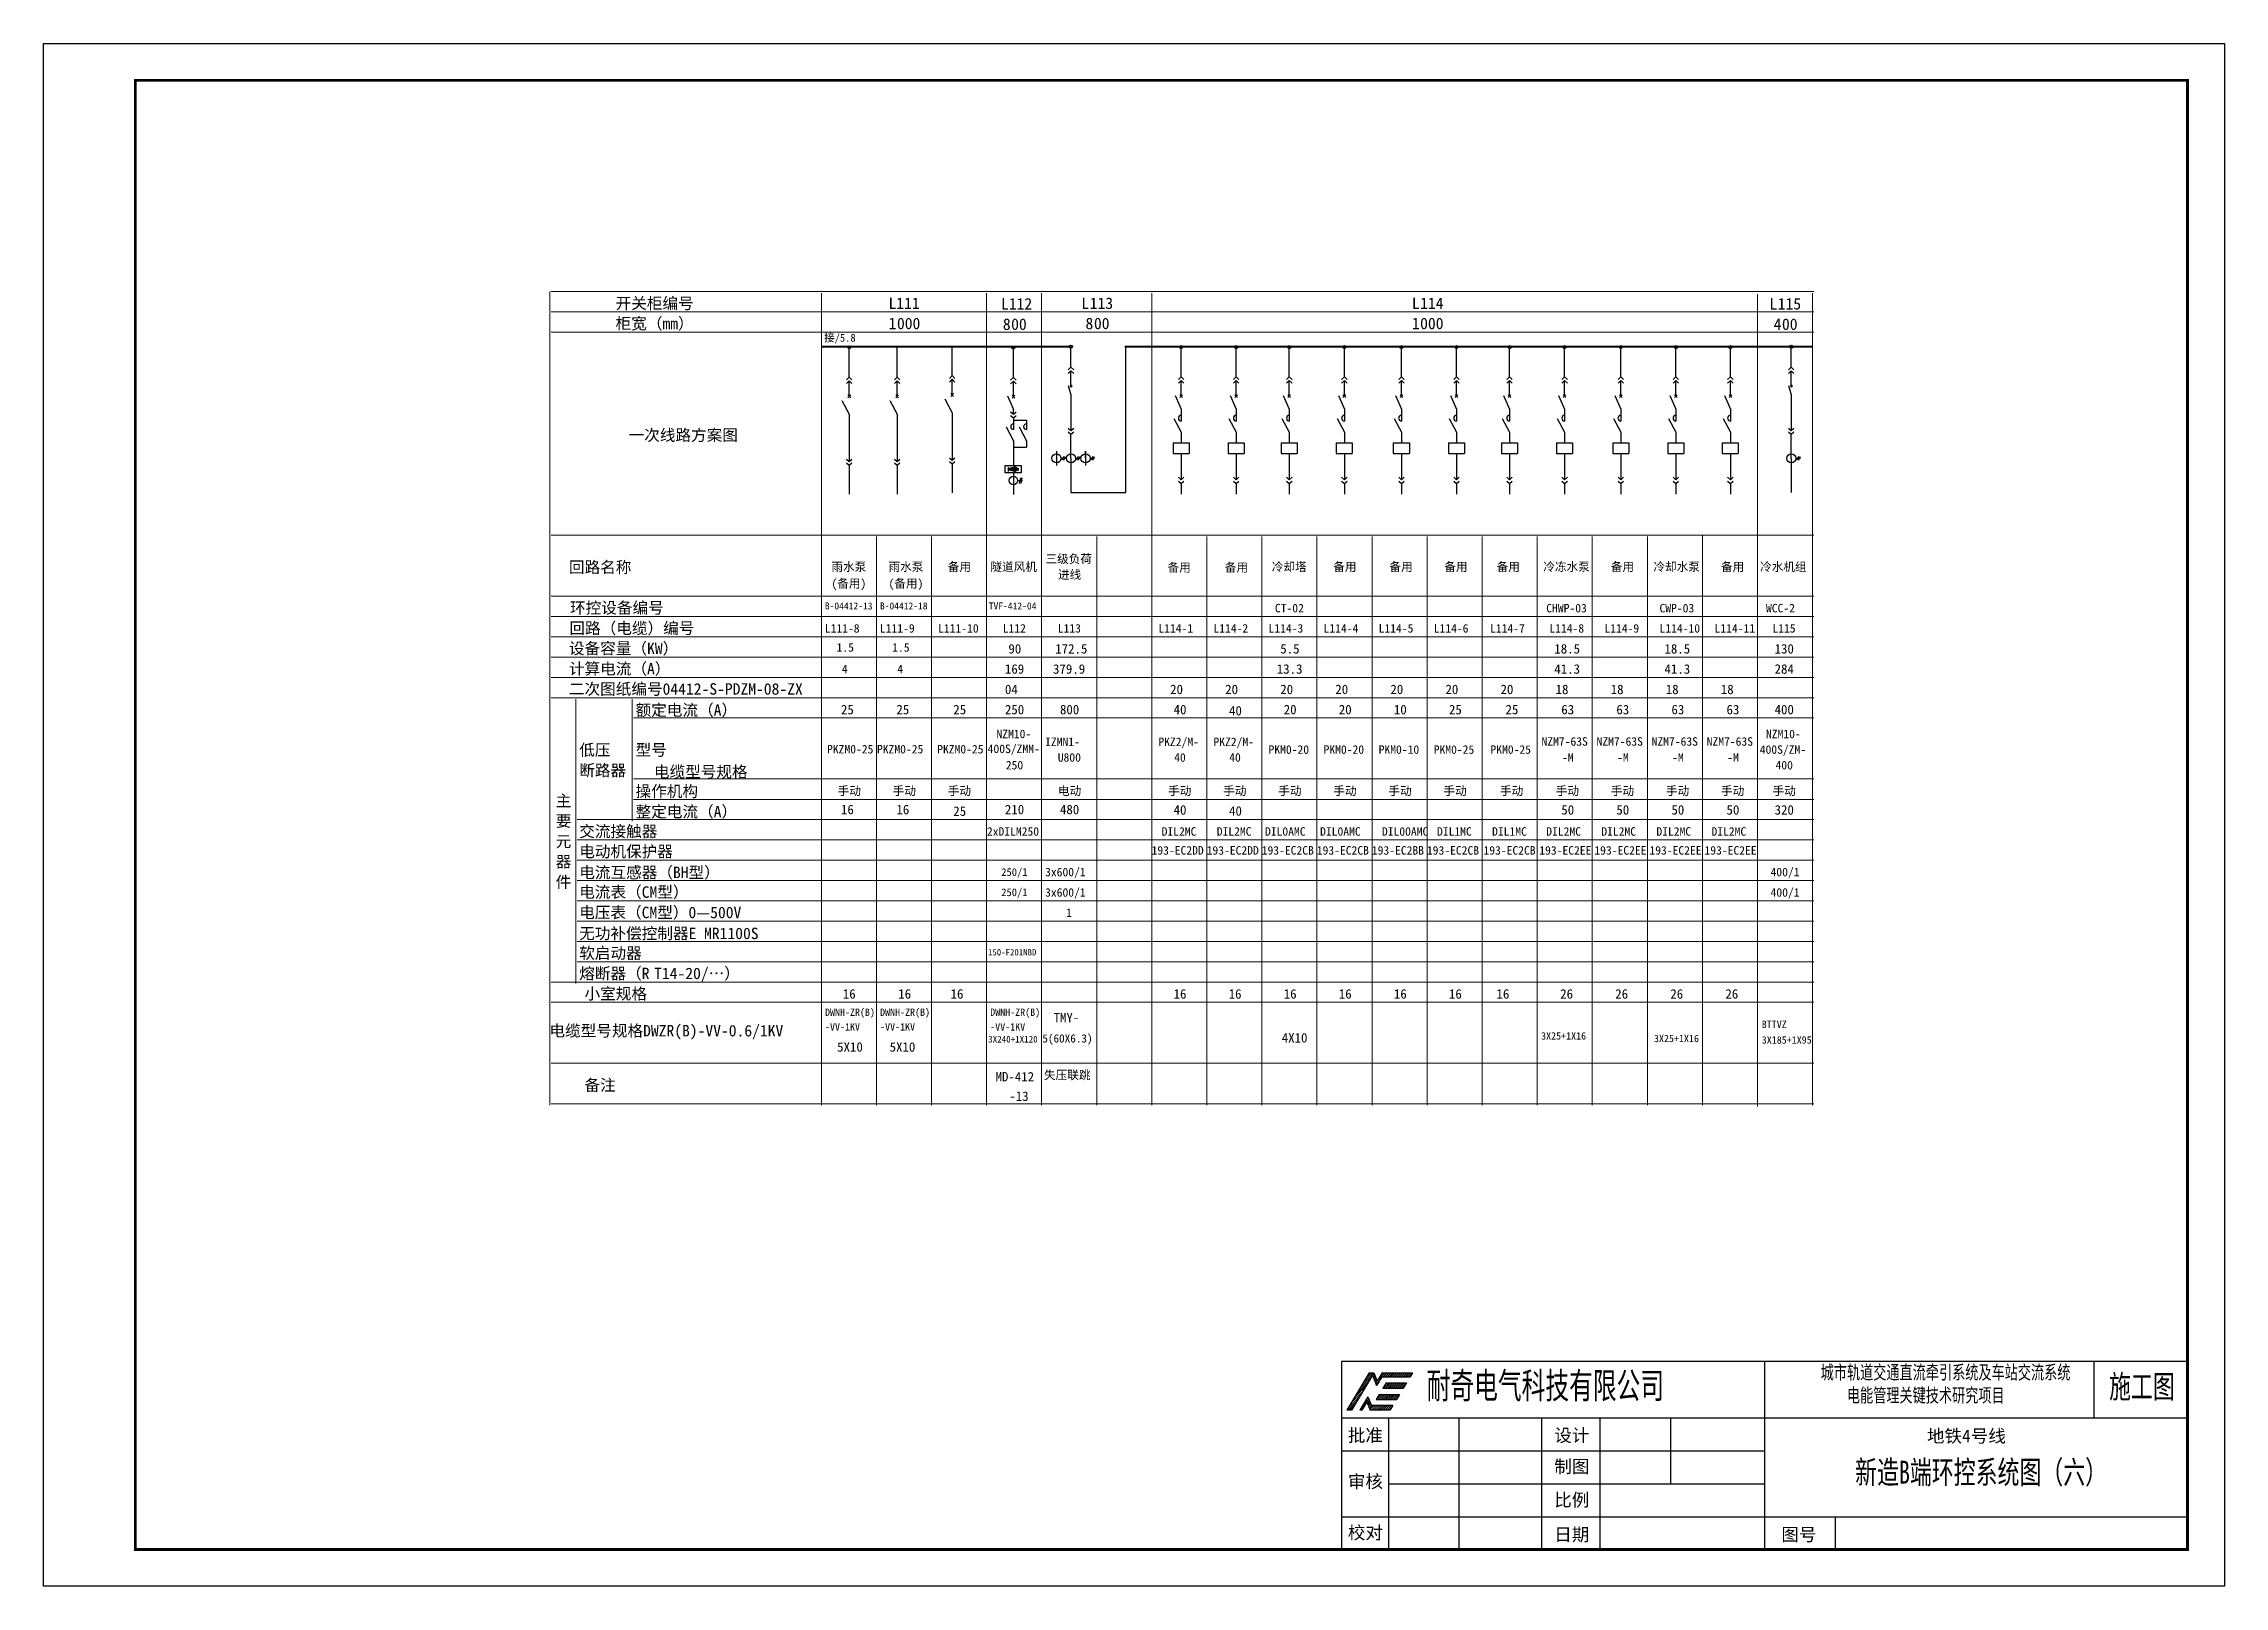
# Model space of a CAD drawing. Extents: x 816817 to 1092553, y -246382 to -224121.
# Drawn here: x 1080673 to 1092553, y -246382 to -237982 of the extents above; entities outside this region: 3.
import ezdxf
from ezdxf.enums import TextEntityAlignment as Align

# ---------------------------------------------------------------- set-up
doc = ezdxf.new("R2010")
doc.units = 0
doc.header["$LTSCALE"] = 100
doc.header["$MEASUREMENT"] = 0
doc.linetypes.add('AUSGEZOGEN', pattern=[0])
doc.linetypes.add('CONTINOUS', pattern=[2.5, 1.25, 0.25, 0.25, 0.25, 0.25, 0.25])
doc.layers.get('0').update_dxf_attribs({"color": 252, "linetype": 'CONTINUOUS'})
for name, color, linetype in [('SINGLELINE', 7, 'CONTINUOUS'), ('图框', 4, 'CONTINUOUS'), ('文字', 7, 'CONTINUOUS'), ('标注 @ 100', 7, 'CONTINUOUS')]:
    doc.layers.add(name, color=color, linetype=linetype)
doc.styles.add('CZ', font='romans.shx', dxfattribs={"width": 0.7, "bigfont": 'hztxt.shx'})
doc.styles.add('HT', font='simhei.ttf')
doc.styles.get("Standard").update_dxf_attribs({"font": 'COMPLEX', "width": 0.666667, "bigfont": 'DXT'})
doc.styles.add('WEN', font='', dxfattribs={"width": 0.7})
doc.styles.add('WMF-宋体1', font='')
doc.styles.get('WEN').set_extended_font_data('SimSun')
doc.styles.get('WMF-宋体1').set_extended_font_data('SimSun')
pattern_1 = [(45, (965297.757, -248823.082), (-26.60573, 26.60573), [])]

# ---------------------------------------------------------------- blocks, each defined once
blk = doc.blocks.new('图框')
at = {"layer": '图框'}
h = blk.add_hatch(dxfattribs=at)
h.set_pattern_fill('ANSI31', color=5, scale=11.850767)
h.set_pattern_definition(pattern_1)
h.paths.add_polyline_path([(1013864, -235026), (1013937, -234905), (1013353, -234905), (1013257, -234665), (1013039, -235026), (1013091, -235026), (1013227, -234800), (1013318, -235026)], flags=17)
h.paths.add_polyline_path([(1012684, -235026), (1012807, -235026), (1013380, -234075), (1013493, -234358), (1013636, -234122), (1014409, -234122), (1014474, -234014), (1013649, -234014), (1013511, -234242), (1013420, -234014), (1013294, -234014)])
h = blk.add_hatch(dxfattribs=at)
h.set_pattern_fill('ANSI31', color=256, scale=11.850767)
h.set_pattern_definition(pattern_1)
h.paths.add_polyline_path([(1014312, -234282), (1013758, -234282), (1013666, -234434), (1014220, -234434)])
h.paths.add_polyline_path([(1014121, -234599), (1013567, -234599), (1013483, -234738), (1014037, -234738)])
h = blk.add_hatch(dxfattribs=at)
h.set_pattern_fill('ANSI31', color=3, scale=11.850767)
h.set_pattern_definition(pattern_1)
h.paths.add_polyline_path([(1013758, -234282), (1013666, -234434), (1014220, -234434), (1014312, -234282)])
h.paths.add_polyline_path([(1013567, -234599), (1013483, -234738), (1014037, -234738), (1014121, -234599)])
for p, q in [((1012536, -233704), (1012536, -238826)), ((1013294, -234014), (1012684, -235026)), ((1013294, -234014), (1013417, -234014)), ((1013420, -234014), (1013511, -234242)), ((1013649, -234014), (1013511, -234242)), ((1013649, -234014), (1014474, -234014)), ((1014474, -234014), (1014409, -234122)), ((1024062, -233704), (1024062, -238826)), ((1033026, -233704), (1033026, -235240)), ((1035587, -238826), (1035587, -233704)), ((1013380, -234075), (1012807, -235026)), ((1013380, -234075), (1013493, -234358)), ((1013567, -234599), (1013483, -234738)), ((1013636, -234122), (1013493, -234358)), ((1013567, -234599), (1014121, -234599)), ((1013636, -234122), (1014409, -234122)), ((1013758, -234282), (1013666, -234434)), ((1013666, -234434), (1014220, -234434)), ((1013758, -234282), (1014312, -234282)), ((1014121, -234599), (1014037, -234738)), ((1014312, -234282), (1014220, -234434)), ((1012807, -235026), (1012684, -235026)), ((1013257, -234665), (1013039, -235026)), ((1013091, -235026), (1013039, -235026)), ((1013227, -234800), (1013091, -235026)), ((1013227, -234800), (1013318, -235026)), ((1013257, -234665), (1013353, -234905)), ((1013864, -235026), (1013318, -235026)), ((1013937, -234905), (1013353, -234905)), ((1013483, -234738), (1014037, -234738)), ((1013937, -234905), (1013864, -235026)), ((1012536, -235240), (1024062, -235240)), ((1013817, -235240), (1013817, -238826)), ((1015737, -235240), (1015737, -238826)), ((1017985, -235240), (1017985, -237033)), ((1019579, -235240), (1019579, -238826)), ((1021500, -235240), (1021500, -237033)), ((1024062, -235240), (1035587, -235240)), ((1012536, -236137), (1024062, -236137)), ((1013817, -237033), (1024062, -237033)), ((1024062, -237033), (1024062, -237033)), ((1012536, -237930), (1024062, -237930)), ((1024062, -237930), (1035587, -237930)), ((1025982, -237930), (1025982, -238826)), ((1012536, -238826), (1035587, -238826))]:
    blk.add_line(p, q, dxfattribs=at)
at = {"layer": '图框', "lineweight": 30}
for p, q in [((1035587, -233704), (1012536, -233704)), ((1012536, -233704), (1012536, -238826))]:
    blk.add_line(p, q, dxfattribs=at)
at = {"layer": '图框', "linetype": 'CONTINOUS'}
for p, q in [((1017985, -237033), (1017985, -238826)), ((1021500, -238826), (1021500, -238826))]:
    blk.add_line(p, q, dxfattribs=at)
at = {"layer": '图框', "color": 0, "ltscale": 0.2, "style": 'HT'}
for s, p in [('批准', (1012711, -235889)), ('设计', (1018334, -235889)), ('地铁4号线', (1028485, -235907)), ('制图', (1018334, -236736)), ('审核', (1012711, -237145)), ('比例', (1018334, -237647)), ('校对', (1012711, -238539)), ('日期', (1018334, -238589)), ('图号', (1024520, -238589))]:
    blk.add_text(s, height=350, dxfattribs=at).set_placement(p)
at = {"layer": '图框', "color": 0, "insert": (1014858, -234002), "char_height": 711.05, "attachment_point": 1}
blk.add_mtext_dynamic_manual_height_columns('{\\fSimSun|b0|i0|c134|p2;耐奇电气科技有限公司}', width=8427.24, gutter_width=12.5, heights=[0], dxfattribs=at)
blk = doc.blocks.new('1231')
at = {"layer": 'SINGLELINE', "linetype": 'Continuous'}
for p, q in [((135.36, 251.06), (136.11, 251.81)), ((135.36, 250.06), (136.11, 250.81)), ((136.86, 251.06), (136.11, 251.81)), ((136.86, 250.06), (136.11, 250.81)), ((133.9, 233.84), (138.26, 233.84)), ((136.11, 236.74), (136.11, 233.84)), ((133.9, 230.93), (138.26, 230.93)), ((135.36, 224.47), (136.11, 223.82)), ((135.36, 223.47), (136.11, 222.82)), ((136.11, 223.82), (136.86, 224.47)), ((136.11, 222.82), (136.86, 223.47)), ((136.11, 222.82), (136.11, 222.78)), ((136.11, 222.82), (136.11, 219.92))]:
    blk.add_line(p, q, dxfattribs=at)
for points in [[(136.11, 251.81), (136.11, 259.92)], [(136.11, 246.71), (136.11, 250.81)], [(136.11, 247.42), (136.11, 250.81)], [(134.48, 246.79), (136.11, 243.04)], [(136.48, 246.94), (135.73, 246.19)], [(135.73, 246.94), (136.48, 246.19)], [(134.11, 240.49), (136.11, 236.74)], [(136.11, 243.04), (136.11, 239.8)], [(133.9, 233.84), (133.9, 230.93)], [(138.26, 233.84), (138.26, 230.93)], [(136.11, 230.93), (136.11, 223.82)]]:
    blk.add_lwpolyline(points, dxfattribs=at)
for radius in [0.4, 0.2]:
    blk.add_circle((136.11, 259.92), radius, dxfattribs=at)
blk.add_arc((136.11, 240.57), 0.768, 90, 270, dxfattribs=at)
blk.add_point((136.11, 259.92), dxfattribs=at)
blk = doc.blocks.new('A$C2BD677FE')
at = {"layer": 'SINGLELINE'}
for p, q in [((4.46, 33.45), (5.2, 34.19)), ((4.46, 32.46), (5.2, 33.2)), ((5.94, 33.45), (5.2, 34.19)), ((5.94, 32.46), (5.2, 33.2)), ((4.46, 17.53), (5.2, 16.9)), ((4.46, 16.54), (5.2, 15.91)), ((5.2, 16.9), (5.94, 17.53)), ((5.2, 15.91), (5.94, 16.54)), ((5.2, 9.35), (5.2, 16.04)), ((1.22, 11.33), (1.22, 7.37)), ((5.2, 9.35), (5.2, 0)), ((9.16, 11.33), (9.16, 7.37)), ((9.16, 9.35), (9.16, 11.33))]:
    blk.add_line(p, q, dxfattribs=at)
at = {"layer": 'SINGLELINE', "color": 7}
for points in [[(5.2, 34.19), (5.2, 39.74)], [(5.2, 29.84), (5.2, 33.2)], [(5.2, 29.14), (5.2, 33.2)], [(4.46, 29.14), (5.2, 26.67)], [(4.95, 29.24), (5.45, 28.75)], [(5.45, 29.24), (4.95, 28.75)], [(5.2, 26.67), (5.2, 16.9)], [(2.48, 9.35), (3.71, 9.35)], [(3.22, 9.84), (2.72, 8.85)], [(3.22, 8.85), (3.71, 9.84)], [(6.44, 9.35), (7.67, 9.35)], [(7.18, 9.84), (6.68, 8.85)], [(7.18, 8.85), (7.67, 9.84)], [(10.4, 9.35), (11.63, 9.35)], [(11.14, 9.84), (10.64, 8.85)], [(11.14, 8.85), (11.63, 9.84)]]:
    blk.add_lwpolyline(points, dxfattribs=at)
at = {"layer": 'SINGLELINE', "color": 7, "linetype": 'AUSGEZOGEN'}
for centre, radius in [((5.2, 39.74), 0.396), ((5.2, 39.74), 0.198), ((1.24, 9.35), 1.24), ((5.2, 9.35), 1.24), ((9.16, 9.35), 1.24)]:
    blk.add_circle(centre, radius, dxfattribs=at)
blk = doc.blocks.new('A$C2CD52A9C')
at = {"layer": 'SINGLELINE'}
for p, q in [((0.5, 33.45), (1.24, 34.19)), ((0.5, 32.46), (1.24, 33.2)), ((1.98, 33.45), (1.24, 34.19)), ((1.98, 32.46), (1.24, 33.2)), ((0.5, 17.53), (1.24, 16.9)), ((0.5, 16.54), (1.24, 15.91)), ((1.24, 16.9), (1.98, 17.53)), ((1.24, 15.91), (1.98, 16.54)), ((1.24, 9.35), (1.24, 16.04)), ((1.24, 9.35), (1.24, 0))]:
    blk.add_line(p, q, dxfattribs=at)
at = {"layer": 'SINGLELINE', "color": 7}
for points in [[(1.24, 34.19), (1.24, 39.74)], [(1.24, 29.14), (1.24, 33.2)], [(1.24, 29.84), (1.24, 33.2)], [(0.5, 29.14), (1.24, 26.67)], [(1.49, 29.24), (0.99, 28.75)], [(0.99, 29.24), (1.49, 28.75)], [(1.24, 26.67), (1.24, 16.9)], [(2.48, 9.35), (3.71, 9.35)], [(3.22, 9.84), (2.72, 8.85)], [(3.22, 8.85), (3.71, 9.84)]]:
    blk.add_lwpolyline(points, dxfattribs=at)
at = {"layer": 'SINGLELINE', "color": 7, "linetype": 'AUSGEZOGEN'}
for centre, radius in [((1.24, 39.74), 0.396), ((1.24, 39.74), 0.198), ((1.24, 9.35), 1.24)]:
    blk.add_circle(centre, radius, dxfattribs=at)

msp = doc.modelspace()

# ---------------------------------------------------------------- linework, layer by layer
for p, q in [((1086569, -240427), (1086569, -239632)), ((1085047, -239813), (1085062, -239798)), ((1085047, -239833), (1085062, -239818)), ((1085077, -239813), (1085062, -239798)), ((1085077, -239833), (1085062, -239818)), ((1085308, -239813), (1085323, -239798)), ((1085308, -239833), (1085323, -239818)), ((1085338, -239813), (1085323, -239798)), ((1085338, -239833), (1085323, -239818)), ((1085608, -239805), (1085623, -239790)), ((1085608, -239825), (1085623, -239810)), ((1085638, -239805), (1085623, -239790)), ((1085638, -239825), (1085623, -239810)), ((1085956, -240000), (1085956, -239975)), ((1085062, -240000), (1085062, -240116)), ((1085323, -240000), (1085323, -240116)), ((1085623, -239992), (1085623, -240108)), ((1085047, -240245), (1085062, -240258)), ((1085047, -240265), (1085062, -240278)), ((1085062, -240258), (1085077, -240245)), ((1085062, -240278), (1085077, -240265)), ((1085062, -240278), (1085062, -240436)), ((1085062, -240278), (1085062, -240279)), ((1085308, -240245), (1085323, -240258)), ((1085308, -240265), (1085323, -240278)), ((1085323, -240258), (1085338, -240245)), ((1085323, -240278), (1085338, -240265)), ((1085323, -240278), (1085323, -240436)), ((1085323, -240278), (1085323, -240279)), ((1085608, -240238), (1085623, -240251)), ((1085608, -240258), (1085623, -240271)), ((1085623, -240251), (1085638, -240238)), ((1085623, -240271), (1085638, -240258)), ((1085623, -240271), (1085623, -240428)), ((1085623, -240271), (1085623, -240272)), ((1086270, -240427), (1086569, -240427))]:
    msp.add_line(p, q)
at = {"color": 7, "lineweight": 0}
for points in [[(1083431, -239332), (1083431, -243763)], [(1083438, -239332), (1090317, -239332)], [(1084910, -239340), (1084910, -243763)], [(1090310, -239340), (1090310, -243763)], [(1083438, -239443), (1090317, -239443)], [(1083438, -239553), (1090317, -239553)], [(1083438, -240659), (1090317, -240659)], [(1085210, -240666), (1085210, -243763)], [(1085510, -240666), (1085510, -243763)], [(1086410, -240666), (1086410, -243763)], [(1087010, -240666), (1087010, -243763)], [(1087310, -240666), (1087310, -243763)], [(1087610, -240666), (1087610, -243763)], [(1087910, -240666), (1087910, -243763)], [(1088210, -240666), (1088210, -243763)], [(1088510, -240666), (1088510, -243763)], [(1088810, -240666), (1088810, -243763)], [(1089110, -240666), (1089110, -243763)], [(1089410, -240666), (1089410, -243763)], [(1089710, -240659), (1089710, -243763)], [(1090010, -240666), (1090010, -243763)], [(1083438, -240991), (1090317, -240991)], [(1083438, -241101), (1090317, -241101)], [(1083438, -241212), (1090317, -241212)], [(1083438, -241323), (1090317, -241323)], [(1083438, -241433), (1090317, -241433)], [(1083438, -241544), (1090317, -241544)], [(1083572, -241551), (1083572, -243099)], [(1083879, -241551), (1083879, -242215)], [(1083886, -241654), (1090317, -241654)], [(1083886, -241986), (1090317, -241986)], [(1083886, -242097), (1090317, -242097)], [(1083579, -242207), (1090317, -242207)], [(1083579, -242318), (1090317, -242318)], [(1083579, -242428), (1090317, -242428)], [(1083579, -242539), (1090317, -242539)], [(1083579, -242650), (1090317, -242650)], [(1083579, -242760), (1090317, -242760)], [(1083579, -242871), (1090317, -242871)], [(1083579, -242981), (1090317, -242981)], [(1083438, -243092), (1090317, -243092)], [(1083438, -243202), (1090317, -243202)], [(1083438, -243534), (1090317, -243534)], [(1083438, -243755), (1090317, -243755)]]:
    msp.add_lwpolyline(points, dxfattribs=at)
at = {"color": 1, "lineweight": 0}
for points in [[(1085810, -239340), (1085810, -240998)], [(1086110, -239340), (1086110, -240998)], [(1086710, -239340), (1086710, -243763)], [(1090010, -239347), (1090010, -243770)], [(1085810, -240991), (1085810, -242878)], [(1086110, -240991), (1086110, -242215)], [(1086110, -242207), (1086110, -242878)], [(1085810, -242760), (1085810, -243763)], [(1086110, -242871), (1086110, -243763)]]:
    msp.add_lwpolyline(points, dxfattribs=at)
for points in [[(1085062, -239798), (1085062, -239635)], [(1085323, -239798), (1085323, -239635)], [(1085623, -239790), (1085623, -239628)], [(1085062, -239885), (1085062, -239818)], [(1085062, -239900), (1085062, -239818)], [(1085323, -239885), (1085323, -239818)], [(1085323, -239900), (1085323, -239818)], [(1085623, -239892), (1085623, -239810)], [(1085623, -239878), (1085623, -239810)], [(1085022, -239925), (1085062, -240000)], [(1085055, -239895), (1085070, -239910)], [(1085070, -239895), (1085055, -239910)], [(1085283, -239925), (1085323, -240000)], [(1085330, -239895), (1085315, -239910)], [(1085315, -239895), (1085330, -239910)], [(1085583, -239917), (1085623, -239992)], [(1085615, -239888), (1085630, -239903)], [(1085630, -239888), (1085615, -239903)], [(1085062, -240116), (1085062, -240258)], [(1085323, -240116), (1085323, -240258)], [(1085623, -240108), (1085623, -240251)]]:
    msp.add_lwpolyline(points)
for radius in [8, 4]:
    msp.add_circle((1085062, -239635), radius)
msp.add_point((1085062, -239635))
at = {"layer": 'SINGLELINE', "linetype": 'Continuous'}
for p, q in [((1085941, -239815), (1085956, -239800)), ((1085941, -239835), (1085956, -239820)), ((1085971, -239815), (1085956, -239800)), ((1085971, -239835), (1085956, -239820)), ((1085941, -239987), (1085956, -240000)), ((1085941, -240007), (1085956, -240020)), ((1085956, -240000), (1085971, -239987)), ((1085956, -240020), (1085971, -240007)), ((1085956, -240144), (1085956, -240261)), ((1086027, -240144), (1086027, -240179)), ((1085956, -240379), (1085956, -240437)), ((1085956, -240399), (1085956, -240400))]:
    msp.add_line(p, q, dxfattribs=at)
at = {"layer": 'SINGLELINE'}
for p, q in [((1085956, -240033), (1086027, -240033)), ((1085956, -240179), (1086027, -240179)), ((1085928, -240288), (1085928, -240311)), ((1085979, -240361), (1086006, -240361)), ((1085995, -240347), (1085987, -240377)), ((1086003, -240347), (1085996, -240377))]:
    msp.add_line(p, q, dxfattribs=at)
at = {"layer": 'SINGLELINE', "lineweight": 100}
for p, q in [((1085928, -240299), (1085970, -240289)), ((1085970, -240310), (1085928, -240299)), ((1085928, -240299), (1085985, -240299)), ((1085970, -240289), (1085970, -240310))]:
    msp.add_line(p, q, dxfattribs=at)
at = {"layer": 'SINGLELINE', "const_width": 10}
for points in [[(1084912, -239632), (1085062, -239632)], [(1085062, -239632), (1085212, -239632)], [(1085212, -239632), (1085362, -239632)], [(1085362, -239632), (1085512, -239632)], [(1085512, -239632), (1085662, -239632)], [(1085662, -239632), (1085812, -239632)], [(1085812, -239632), (1085962, -239632)], [(1085962, -239632), (1086112, -239632)], [(1086112, -239632), (1086262, -239632)], [(1086562, -239632), (1086712, -239632)], [(1086712, -239632), (1086862, -239632)], [(1086862, -239632), (1087012, -239632)], [(1087012, -239632), (1087162, -239632)], [(1087162, -239632), (1087312, -239632)], [(1087312, -239632), (1087462, -239632)], [(1087462, -239632), (1087612, -239632)], [(1087612, -239632), (1087762, -239632)], [(1087762, -239632), (1087912, -239632)], [(1087912, -239632), (1088062, -239632)], [(1088062, -239632), (1088212, -239632)], [(1088212, -239632), (1088362, -239632)], [(1088362, -239632), (1088512, -239632)], [(1088512, -239632), (1088662, -239632)], [(1088662, -239632), (1088812, -239632)], [(1088812, -239632), (1088962, -239632)], [(1088962, -239632), (1089112, -239632)], [(1089112, -239632), (1089262, -239632)], [(1089262, -239632), (1089412, -239632)], [(1089412, -239632), (1089562, -239632)], [(1089562, -239632), (1089712, -239632)], [(1089712, -239632), (1089862, -239632)], [(1089862, -239632), (1090012, -239632)], [(1090012, -239632), (1090162, -239632)], [(1090162, -239632), (1090312, -239632)]]:
    msp.add_lwpolyline(points, dxfattribs=at)
at = {"layer": 'SINGLELINE', "linetype": 'Continuous'}
for points in [[(1085956, -239800), (1085956, -239637)], [(1085956, -239887), (1085956, -239820)], [(1085956, -239902), (1085956, -239820)], [(1085924, -239900), (1085956, -239975)], [(1085949, -239897), (1085964, -239912)], [(1085964, -239897), (1085949, -239912)], [(1085916, -240069), (1085956, -240144)], [(1085956, -240020), (1085956, -240084)], [(1085987, -240069), (1086027, -240144)], [(1086027, -240033), (1086027, -240083)], [(1085956, -240261), (1085956, -240279)], [(1085956, -240320), (1085956, -240403)]]:
    msp.add_lwpolyline(points, dxfattribs=at)
at = {"layer": 'SINGLELINE'}
msp.add_lwpolyline([(1085912, -240279), (1085999, -240279), (1085999, -240320), (1085912, -240320)], close=True, dxfattribs=at)
at = {"layer": 'SINGLELINE', "linetype": 'Continuous'}
for radius in [8, 4]:
    msp.add_circle((1085956, -239637), radius, dxfattribs=at)
at = {"layer": 'SINGLELINE'}
msp.add_circle((1085956, -240361), 23.1, dxfattribs=at)
at = {"layer": 'SINGLELINE', "linetype": 'Continuous'}
for centre in [(1085957, -240068), (1086027, -240068)]:
    msp.add_arc(centre, 15.4, 90, 270, dxfattribs=at)
msp.add_point((1085956, -239637), dxfattribs=at)
at = {"layer": '图框'}
msp.add_lwpolyline([(1080673, -237982), (1092553, -237982), (1092553, -246382), (1080673, -246382)], close=True, dxfattribs=at)
at = {"layer": '图框', "const_width": 16}
msp.add_lwpolyline([(1081173, -238182), (1092353, -238182), (1092353, -246182), (1081173, -246182)], close=True, dxfattribs=at)

# ---------------------------------------------------------------- block references
at = {"xscale": 20, "yscale": 20, "zscale": 20}
for p in [(1084148, -244833), (1084448, -244833), (1084737, -244833), (1085037, -244833), (1085348, -244833), (1085648, -244833), (1085937, -244833), (1086237, -244833), (1086543, -244833), (1086843, -244833), (1087140, -244833)]:
    msp.add_blockref('1231', p, dxfattribs=at)
at = {"layer": 'SINGLELINE', "xscale": 20, "yscale": 20, "zscale": 20}
for name, p in [('A$C2BD677FE', (1086166, -240427)), ('A$C2CD52A9C', (1090169, -240427))]:
    msp.add_blockref(name, p, dxfattribs=at)
at = {"layer": '图框', "color": 0, "linetype": 'CONTINOUS', "xscale": 0.1999999999534339, "yscale": 0.1999999999970896, "zscale": 0.2}
msp.add_blockref('图框', (885236, -198417), dxfattribs=at)

# ---------------------------------------------------------------- texts
at = {"style": 'CZ', "width": 0.7}
for s, p in [('结构', (817259, -224664)), ('统', (817963, -225734)), ('结构', (817259, -233164))]:
    msp.add_text(s, height=400, rotation=90, dxfattribs=at).set_placement(p)
at = {"color": 7, "lineweight": 0, "style": 'WMF-宋体1'}
for s, height, p in [('        开关柜编号', 62.36, (1083450, -239427)), ('L111', 62.4, (1085276, -239427)), ('L112', 62.4, (1085889, -239430)), ('L', 62.4, (1086327, -239427)), ('113', 62.4, (1086372, -239427)), ('L', 62.4, (1088127, -239427)), ('114', 62.4, (1088172, -239427)), ('L', 62.4, (1090075, -239430)), ('115', 62.4, (1090120, -239430)), ('        柜宽（mm）', 62.36, (1083450, -239537)), ('1', 62.4, (1085276, -239537)), ('000', 62.4, (1085322, -239537)), ('8', 62.4, (1085899, -239541)), ('00', 62.4, (1085944, -239541)), ('8', 62.4, (1086349, -239537)), ('00', 62.4, (1086395, -239537)), ('1', 62.4, (1088127, -239537)), ('000', 62.4, (1088172, -239537)), ('4', 62.4, (1090098, -239541)), ('00', 62.4, (1090143, -239541)), ('接/5.8', 42.1, (1084925, -239605)), ('一次线路方案图', 62.4, (1083860, -240145)), ('  回路名称', 62.4, (1083450, -240864)), ('雨水泵', 46.4, (1084965, -240854)), ('雨水泵', 46.4, (1085276, -240854)), ('备用', 46.4, (1085599, -240854)), ('隧道风机', 46.4, (1085831, -240854)), ('三级负荷', 46.4, (1086131, -240811)), ('备用', 46.4, (1086796, -240858)), ('备用', 46.4, (1087108, -240858)), ('冷却塔', 46.4, (1087364, -240854)), ('备用', 46.4, (1087699, -240854)), ('备用', 46.4, (1088005, -240854)), ('备用', 46.4, (1088304, -240854)), ('备用', 46.4, (1088589, -240854)), ('冷冻水泵', 46.4, (1088843, -240854)), ('备用', 46.4, (1089211, -240854)), ('冷却水泵', 46.4, (1089443, -240854)), ('备用', 46.4, (1089811, -240854)), ('冷水机组', 46.4, (1090024, -240854)), ('(备用)', 46.4, (1084965, -240945)), ('(备用)', 46.4, (1085276, -240945)), ('进线', 46.4, (1086199, -240897)), ('环控设备编号', 62.4, (1083541, -241085)), ('B-04412-18', 38.2, (1085229, -241063)), ('TVF-412-04', 38.2, (1085822, -241063)), ('CT-02', 46.4, (1087381, -241079)), ('CHWP-03', 46.4, (1088859, -241079)), ('CWP-03', 46.4, (1089476, -241079)), ('WCC-2', 46.4, (1090056, -241079)), (' 回路（电缆）编号', 62.4, (1083495, -241196)), ('L111-8', 46.4, (1084929, -241189)), ('L111-9', 46.4, (1085229, -241189)), ('L111-10', 46.4, (1085546, -241189)), ('L112', 46.4, (1085898, -241189)), ('L113', 46.4, (1086198, -241189)), ('L114-1', 46.4, (1086746, -241189)), ('L114-2', 46.4, (1087046, -241189)), ('L114-3', 46.4, (1087346, -241189)), ('L114-4', 46.4, (1087646, -241189)), ('L114-5', 46.4, (1087946, -241189)), ('L114-6', 46.4, (1088246, -241189)), ('L114-7', 46.4, (1088553, -241189)), ('L114-8', 46.4, (1088876, -241189)), ('L114-9', 46.4, (1089176, -241189)), ('L114-10', 46.4, (1089476, -241189)), ('L114-11', 46.4, (1089776, -241189)), ('L115', 46.4, (1090091, -241189)), ('  设备容量（KW）', 62.4, (1083450, -241306)), ('1.5', 46.4, (1084993, -241293)), ('1.5', 46.4, (1085296, -241293)), ('90', 51.5, (1085929, -241303)), ('172.5', 51.5, (1086184, -241303)), ('5.5', 51.5, (1087410, -241303)), ('18.5', 51.5, (1088903, -241303)), ('18.5', 51.5, (1089503, -241303)), ('130', 51.5, (1090103, -241303)), ('  计算电流（A）', 62.4, (1083450, -241417)), ('4', 46.4, (1085022, -241410)), ('4', 46.4, (1085324, -241410)), ('169', 51.5, (1085910, -241413)), ('379.9', 51.5, (1086172, -241413)), ('13.3', 51.5, (1087391, -241413)), ('41.3', 51.5, (1088903, -241413)), ('41.3', 51.5, (1089503, -241413)), ('284', 51.5, (1090103, -241413)), ('  二次图纸编号04412-S-PDZM-08-ZX', 62.36, (1083450, -241527)), ('04', 51.5, (1085910, -241524)), ('20', 51.5, (1086810, -241524)), ('20', 51.5, (1087110, -241524)), ('20', 51.5, (1087410, -241524)), ('20', 51.5, (1087710, -241524)), ('20', 51.5, (1088010, -241524)), ('20', 51.5, (1088310, -241524)), ('20', 51.5, (1088610, -241524)), ('18', 51.5, (1088910, -241524)), ('18', 51.5, (1089210, -241524)), ('18', 51.5, (1089510, -241524)), ('18', 51.5, (1089810, -241524)), ('额定电流（A）', 62.4, (1083898, -241642)), ('25', 51.5, (1085629, -241634)), ('250', 51.5, (1085910, -241634)), ('800', 51.5, (1086210, -241634)), ('40', 51.5, (1086829, -241634)), ('40', 51.5, (1087131, -241640)), ('20', 51.5, (1087429, -241634)), ('20', 51.5, (1087729, -241634)), ('10', 51.5, (1088029, -241634)), ('25', 51.5, (1088329, -241634)), ('25', 51.5, (1088637, -241634)), ('63', 51.5, (1088941, -241634)), ('63', 51.5, (1089241, -241634)), ('63', 51.5, (1089541, -241634)), ('63', 51.5, (1089841, -241634)), ('400', 51.5, (1090103, -241634)), ('NZM10-', 46.4, (1085864, -241764)), ('PKZ2/M-', 46.4, (1086746, -241807)), ('PKZ2/M-', 46.4, (1087046, -241807)), ('NZM7-63S', 46.4, (1088833, -241805)), ('NZM7-63S', 46.4, (1089133, -241805)), ('NZM7-63S', 46.4, (1089433, -241805)), ('NZM7-63S', 46.4, (1089733, -241805)), ('NZM10-', 46.4, (1090056, -241764)), ('低压', 62.4, (1083591, -241859)), ('型号', 62.4, (1083898, -241859)), ('400S/ZMM-', 46.4, (1085816, -241845)), ('IZMN1-', 46.4, (1086129, -241807)), ('U800', 46.4, (1086198, -241892)), ('40', 46.4, (1086832, -241892)), ('40', 46.4, (1087132, -241892)), ('PKM0-20', 46.4, (1087346, -241849)), ('PKM0-20', 46.4, (1087646, -241849)), ('PKM0-10', 46.4, (1087946, -241849)), ('PKM0-25', 46.4, (1088246, -241849)), ('PKM0-25', 46.4, (1088555, -241849)), ('-M', 46.4, (1088945, -241892)), ('-M', 46.4, (1089245, -241892)), ('-M', 46.4, (1089545, -241892)), ('-M', 46.4, (1089845, -241892)), ('400S/ZM-', 46.4, (1090022, -241849)), ('断路器', 62.4, (1083591, -241970)), ('    电缆型号规格', 62.4, (1083828, -241978)), ('250', 46.4, (1085915, -241934)), ('400', 46.4, (1090108, -241934)), ('主', 62.4, (1083463, -242136)), ('操作机构', 62.4, (1083898, -242084)), ('手动', 46.4, (1085599, -242074)), ('电动', 46.4, (1086199, -242074)), ('手动', 46.4, (1086799, -242074)), ('手动', 46.4, (1087099, -242074)), ('手动', 46.4, (1087399, -242074)), ('手动', 46.4, (1087699, -242074)), ('手动', 46.4, (1087999, -242074)), ('手动', 46.4, (1088299, -242074)), ('手动', 46.4, (1088607, -242074)), ('手动', 46.4, (1088911, -242074)), ('手动', 46.4, (1089211, -242074)), ('手动', 46.4, (1089511, -242074)), ('手动', 46.4, (1089811, -242074)), ('手动', 46.4, (1090092, -242074)), ('要', 62.4, (1083463, -242246)), ('交流接触器', 62.4, (1083591, -242302)), ('整定电流（A）', 62.4, (1083898, -242195)), ('25', 51.5, (1085629, -242187)), ('210', 51.5, (1085910, -242178)), ('480', 51.5, (1086210, -242178)), ('40', 51.5, (1086829, -242180)), ('40', 51.5, (1087131, -242186)), ('50', 51.5, (1088941, -242180)), ('50', 51.5, (1089241, -242180)), ('50', 51.5, (1089541, -242180)), ('50', 51.5, (1089841, -242180)), ('320', 51.5, (1090103, -242180)), ('元', 62.4, (1083463, -242357)), ('电动机保护器', 62.4, (1083591, -242412)), ('2xDILM250', 46.4, (1085812, -242295)), ('193-EC2DD', 46.4, (1086709, -242398)), ('DIL2MC', 46.4, (1086764, -242295)), ('193-EC2DD', 46.4, (1087009, -242398)), ('DIL2MC', 46.4, (1087064, -242295)), ('193-EC2CB', 46.4, (1087309, -242398)), ('DIL0AMC', 46.4, (1087327, -242295)), ('193-EC2CB', 46.4, (1087609, -242398)), ('DIL0AMC', 46.4, (1087627, -242295)), ('193-EC2BB', 46.4, (1087909, -242398)), ('DIL00AMC', 46.4, (1087964, -242295)), ('193-EC2CB', 46.4, (1088209, -242398)), ('DIL1MC', 46.4, (1088264, -242295)), ('193-EC2CB', 46.4, (1088517, -242398)), ('DIL1MC', 46.4, (1088564, -242295)), ('193-EC2EE', 46.4, (1088821, -242398)), ('DIL2MC', 46.4, (1088859, -242295)), ('193-EC2EE', 46.4, (1089121, -242398)), ('DIL2MC', 46.4, (1089159, -242295)), ('193-EC2EE', 46.4, (1089421, -242398)), ('DIL2MC', 46.4, (1089459, -242295)), ('193-EC2EE', 46.4, (1089721, -242398)), ('DIL2MC', 46.4, (1089759, -242295)), ('器', 62.4, (1083463, -242467)), ('电流互感器（BH型）', 62.4, (1083591, -242526)), ('250/1', 42.1, (1085890, -242514)), ('3x600/1', 46.4, (1086129, -242516)), ('件', 62.4, (1083463, -242578)), ('电流表（CM型）', 62.4, (1083591, -242633)), ('250/1', 42.1, (1085890, -242624)), ('3x600/1', 46.4, (1086129, -242627)), ('电压表（CM型）0—500V', 62.36, (1083591, -242744)), ('1', 46.4, (1086244, -242737)), ('无功补偿控制器E', 62.4, (1083591, -242858)), ('MR1100S', 62.4, (1084271, -242858)), ('软启动器', 62.4, (1083591, -242965)), ('150-F201NBD', 35.19, (1085818, -242947)), ('熔断器（R', 62.4, (1083591, -243076)), ('T14-20/…）', 62.4, (1083999, -243076)), ('    小室规格', 62.4, (1083450, -243186)), ('16', 51.5, (1085027, -243182)), ('16', 51.5, (1085329, -243182)), ('16', 51.5, (1085614, -243182)), ('16', 51.5, (1086829, -243182)), ('16', 51.5, (1087129, -243182)), ('16', 51.5, (1087429, -243182)), ('16', 51.5, (1087729, -243182)), ('16', 51.5, (1088029, -243182)), ('16', 51.5, (1088329, -243182)), ('16', 51.5, (1088588, -243182)), ('26', 51.5, (1088935, -243182)), ('26', 51.5, (1089235, -243182)), ('26', 51.5, (1089535, -243182)), ('26', 51.5, (1089835, -243182)), ('DWNH-ZR(B)', 40, (1084930, -243276)), ('DWNH-ZR(B)', 40, (1085230, -243276)), ('DWNH-ZR(B)', 40, (1085830, -243276)), ('TMY-', 51.5, (1086175, -243311)), ('BTTVZ  ', 40, (1090033, -243342)), ('    电缆型号规格DWZR(B)-VV-0.6/1KV', 62.36, (1083259, -243388)), ('-VV-1KV', 40, (1084930, -243356)), ('5X10', 51.5, (1084996, -243471)), ('-VV-1KV', 40, (1085230, -243356)), ('5X10', 51.5, (1085282, -243471)), ('3X240+1X120', 36, (1085819, -243421)), ('-VV-1KV', 40, (1085830, -243356)), ('5(60X6.3)', 44.7, (1086114, -243421)), ('4X10', 51.5, (1087418, -243421)), ('3X25+1X16', 40, (1088831, -243405)), ('3X25+1X16', 40, (1089446, -243419)), ('3X185+1X95', 40, (1090033, -243427)), ('    备注', 62.4, (1083450, -243684)), ('MD-412', 51.5, (1085859, -243633)), ('失压联跳', 46.4, (1086123, -243621)), ('-13', 51.5, (1085934, -243739))]:
    msp.add_text(s, height=height, dxfattribs=at).set_placement(p)
at = {"color": 1, "lineweight": 0, "style": 'WMF-宋体1'}
for s, height, p in [('B-04412-13', 38.2, (1084929, -241063)), ('25', 51.5, (1085017, -241634)), ('25', 51.5, (1085319, -241634)), ('PKZM0-25', 46.4, (1084941, -241847)), ('PKZM0-25', 46.4, (1085213, -241847)), ('PKZM0-25', 46.4, (1085541, -241847)), ('手动', 46.4, (1084999, -242074)), ('手动', 46.4, (1085299, -242074)), ('16', 51.5, (1085017, -242178)), ('16', 51.5, (1085319, -242178)), ('400/1', 46.4, (1090081, -242516)), ('400/1', 46.4, (1090081, -242627))]:
    msp.add_text(s, height=height, dxfattribs=at).set_placement(p)
at = {"layer": '文字', "color": 7, "ltscale": 0.2, "style": 'WEN', "width": 0.7}
for s, p in [('施工图', (1092104, -245357)), ('新造B端环控系统图（六）', (1091228, -245823))]:
    msp.add_text(s, height=125, dxfattribs=at).set_placement(p, align=Align.CENTER)
at = {"layer": '标注 @ 100', "linetype": 'CONTINOUS', "insert": (1090354, -245179), "char_height": 75, "attachment_point": 1, "style": 'WEN'}
msp.add_mtext_dynamic_manual_height_columns('城市轨道交通直流牵引系统及车站交流系统\\P    电能管理关键技术研究项目', width=3585.75, gutter_width=25, heights=[0], dxfattribs=at)

doc.saveas('drawing.dxf')
